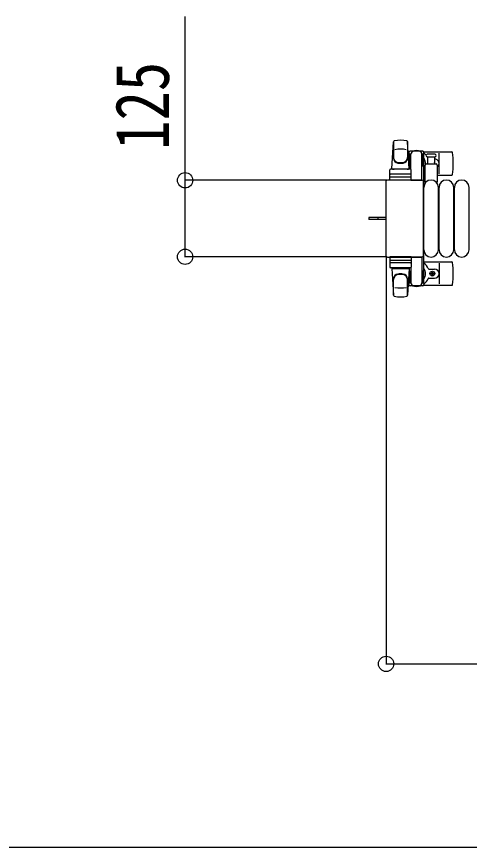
# Model space of a CAD drawing. Units: millimetres, scale not verified. Extents: x -16820 to 16820, y -11880 to 11880.
# Drawn here: x -12269 to -11529, y 1052 to 2410 of the extents above; entities that cross this region are included whole.
import ezdxf
from ezdxf.enums import TextEntityAlignment as Align

# ---------------------------------------------------------------- set-up
doc = ezdxf.new("R2010")
doc.units = ezdxf.units.MM
doc.header["$LTSCALE"] = 50
for name, color, linetype in [('0-3_YKK_13', 4, 'Continuous'), ('0-4_YKK_A1', 4, 'Continuous'), ('0-5_YKK_D', 6, 'Continuous')]:
    doc.layers.add(name, color=color, linetype=linetype)
doc.styles.add('ＭＳ ゴシック', font='')
doc.styles.get('ＭＳ ゴシック').set_extended_font_data('MS Gothic')

msp = doc.modelspace()

# ---------------------------------------------------------------- linework, layer by layer
at = {"layer": '0-3_YKK_13'}
for p, q in [((-11655.92, 2161), (-11653.48, 2205.03)), ((-11653.42, 2204.61), (-11653.42, 2178.87)), ((-11630.42, 2205.38), (-11630.42, 2178.19)), ((-11627.92, 2161), (-11630.36, 2205.03)), ((-11605.62, 2189.5), (-11626.22, 2189.5)), ((-11603.89, 2188.5), (-11557.82, 2188.5)), ((-11603.62, 2184.7), (-11603.62, 2187.5)), ((-11626.72, 2181.2), (-11625.92, 2181.2)), ((-11626.72, 2170.69), (-11626.72, 2181.2)), ((-11625.92, 2167.7), (-11625.92, 2184.7)), ((-11624.92, 2159.87), (-11624.92, 2184.5)), ((-11606.92, 2184.7), (-11603.62, 2184.7)), ((-11606.92, 2142), (-11606.92, 2184.5)), ((-11605.92, 2167.7), (-11605.92, 2184.7)), ((-11605.12, 2181.2), (-11605.92, 2181.2)), ((-11605.12, 2170.69), (-11605.12, 2181.2)), ((-11598.17, 2180.5), (-11585.67, 2180.5)), ((-11597.42, 2169), (-11597.42, 2180.5)), ((-11586.42, 2180.5), (-11586.42, 2169)), ((-11578.92, 2152.5), (-11578.92, 2186.5)), ((-11625.42, 2160), (-11658.42, 2160)), ((-11655.92, 2161), (-11627.92, 2161)), ((-11654.92, 2160), (-11654.92, 2161)), ((-11654.92, 2161), (-11628.92, 2161)), ((-11654.92, 2160), (-11652.52, 2160)), ((-11631.32, 2160), (-11628.92, 2160)), ((-11628.92, 2160), (-11628.92, 2161)), ((-11625.12, 2164.7), (-11626.72, 2170.69)), ((-11625.12, 2164.7), (-11624.92, 2164.7)), ((-11606.72, 2164.7), (-11606.92, 2164.7)), ((-11606.72, 2164.7), (-11605.12, 2170.69)), ((-11601.92, 2139.17), (-11601.92, 2167)), ((-11599.92, 2169), (-11583.92, 2169)), ((-11581.92, 2167), (-11581.92, 2139.17)), ((-11659.42, 2142), (-11659.42, 2159)), ((-11658.48, 2147.5), (-11625.31, 2147.5)), ((-11625.42, 2152), (-11658.42, 2152)), ((-11624.42, 2142), (-11624.42, 2159)), ((-11603.92, 2150.5), (-11601.92, 2150.5)), ((-11581.92, 2150.5), (-11557.82, 2150.5)), ((-11665.92, 2140), (-11665.92, 2019)), ((-11665.92, 2140), (-11665.92, 2140)), ((-11606.92, 2142.5), (-11663.42, 2142.5)), ((-11663.42, 2142.5), (-11663.42, 2142.5)), ((-11624.42, 2142), (-11659.42, 2142)), ((-11624.92, 2142), (-11606.92, 2142)), ((-11606.92, 2142.5), (-11606.92, 2142.5)), ((-11604.42, 2019), (-11604.42, 2140)), ((-11604.42, 2140), (-11604.42, 2140)), ((-11603.92, 2028.5), (-11603.92, 2130.5)), ((-11579.92, 2028.5), (-11579.92, 2130.5)), ((-11578.92, 2028.5), (-11578.92, 2130.5)), ((-11554.92, 2028.5), (-11554.92, 2130.5)), ((-11553.92, 2028.5), (-11553.92, 2130.5)), ((-11529.92, 2028.5), (-11529.92, 2130.5)), ((-11693.92, 2081), (-11693.92, 2078)), ((-11678.42, 2078), (-11693.92, 2078)), ((-11679.07, 2081), (-11679.07, 2078)), ((-11665.92, 2078), (-11678.42, 2078)), ((-11665.92, 2019), (-11665.92, 2019)), ((-11663.42, 2016.5), (-11606.92, 2016.5)), ((-11663.42, 2016.5), (-11663.42, 2016.5)), ((-11624.42, 2017), (-11659.42, 2017)), ((-11659.42, 2017), (-11659.42, 2000)), ((-11658.48, 2011.5), (-11625.31, 2011.5)), ((-11624.92, 2017), (-11606.92, 2017)), ((-11624.42, 2017), (-11624.42, 2000)), ((-11606.92, 2017), (-11606.92, 1974.5)), ((-11606.92, 2016.5), (-11606.92, 2016.5)), ((-11604.42, 2019), (-11604.42, 2019)), ((-11625.42, 2007), (-11658.42, 2007)), ((-11625.42, 1999), (-11658.42, 1999)), ((-11655.92, 1998), (-11627.92, 1998)), ((-11655.92, 1998), (-11653.48, 1953.97)), ((-11654.92, 1999), (-11652.52, 1999)), ((-11654.92, 1999), (-11654.92, 1998)), ((-11654.92, 1998), (-11628.92, 1998)), ((-11631.32, 1999), (-11628.92, 1999)), ((-11627.92, 1998), (-11630.36, 1953.97)), ((-11628.92, 1999), (-11628.92, 1998)), ((-11624.92, 1999.13), (-11624.92, 1974.5)), ((-11603.92, 2008.5), (-11557.82, 2008.5)), ((-11595.63, 1997), (-11586.42, 1997)), ((-11578.92, 2006.5), (-11578.92, 1972.5)), ((-11625.12, 1994.3), (-11626.72, 1988.31)), ((-11626.72, 1988.31), (-11626.72, 1977.8)), ((-11625.92, 1991.3), (-11625.92, 1974.3)), ((-11625.12, 1994.3), (-11624.92, 1994.3)), ((-11606.72, 1994.3), (-11606.92, 1994.3)), ((-11606.72, 1994.3), (-11605.12, 1988.31)), ((-11605.92, 1991.3), (-11605.92, 1974.3)), ((-11605.12, 1988.31), (-11605.12, 1977.8)), ((-11591.24, 1989.06), (-11592.12, 1989.06)), ((-11588.6, 1989.94), (-11587.72, 1989.94)), ((-11653.42, 1954.39), (-11653.42, 1980.13)), ((-11630.42, 1953.62), (-11630.42, 1980.81)), ((-11626.72, 1977.8), (-11625.92, 1977.8)), ((-11605.62, 1969.5), (-11626.22, 1969.5)), ((-11606.92, 1974.3), (-11603.62, 1974.3)), ((-11605.12, 1977.8), (-11605.92, 1977.8)), ((-11603.89, 1970.5), (-11557.82, 1970.5)), ((-11603.62, 1974.3), (-11603.62, 1971.5)), ((-11595.63, 1982), (-11586.42, 1982))]:
    msp.add_line(p, q, dxfattribs=at)
for points in [[(-11628.22, 2187.5), (-11628.22, 2184.7), (-11624.92, 2184.7)], [(-11585.67, 2184.5), (-11591.92, 2184.5), (-11598.17, 2184.5)], [(-11665.92, 2081), (-11678.42, 2081), (-11693.92, 2081)], [(-11592.12, 1989.06), (-11592.12, 1989.94), (-11591.24, 1989.94)], [(-11590.36, 1990.82), (-11590.36, 1991.7), (-11589.48, 1991.7), (-11589.48, 1990.82)], [(-11589.48, 1988.18), (-11589.48, 1987.3), (-11590.36, 1987.3), (-11590.36, 1988.18)], [(-11587.72, 1989.94), (-11587.72, 1989.06), (-11588.6, 1989.06)], [(-11628.22, 1971.5), (-11628.22, 1974.3), (-11624.92, 1974.3)]]:
    msp.add_lwpolyline(points, dxfattribs=at)
msp.add_circle((-11589.92, 1989.5), 4, dxfattribs=at)
for centre, radius, start, end in [((-11651.98, 2204.94), 1.5, 101.97738, 176.83138), ((-11641.92, 2157.5), 50, 78.05356, 101.94644), ((-11641.92, 2157.5), 50, 78.02262, 101.94644), ((-11631.86, 2204.94), 1.5, 3.16862, 78.02262), ((-11641.92, 2142.9), 50, 79.12335, 100.54947), ((-11626.22, 2187.5), 2, 90, 180), ((-11619.92, 2184.5), 5, 90, 180), ((-11615.92, 2169.5), 21, 72.24721, 107.75279), ((-11611.92, 2184.5), 5, 0, 90), ((-11605.62, 2187.5), 2, 0, 90), ((-11557.82, 2187.5), 1, 5.73917, 90), ((-11736.92, 2169.5), 181, 354.26083, 5.73917), ((-11645.42, 2179.06), 8, 180, 263.72071), ((-11645.42, 2178.19), 8, 180, 263.72071), ((-11638.42, 2179.06), 8, 276.27929, 0), ((-11638.42, 2178.19), 8, 276.27929, 0), ((-11615.92, 2169.5), 21, 125.85347, 129.53368), ((-11615.92, 2169.5), 15, 143.1301, 149.27754), ((-11615.92, 2169.5), 15, 357.02005, 36.8699), ((-11615.92, 2169.5), 21, 40.83479, 54.14653), ((-11598.17, 2182.5), 2, 90, 180), ((-11598.17, 2182.5), 2, 180, 270), ((-11615.92, 2169.5), 21, 28.24251, 31.58821), ((-11586.42, 2169.5), 7.5, 306.86994, 90), ((-11585.67, 2182.5), 2, 0, 90), ((-11585.67, 2182.5), 2, 270, 0), ((-11658.42, 2159), 1, 90, 180), ((-11641.92, 2210.87), 40, 263.72071, 276.27929), ((-11641.92, 2210), 40, 263.72071, 276.27929), ((-11625.42, 2159), 1, 0, 90), ((-11615.92, 2169.5), 15, 323.1301, 338.96058), ((-11599.92, 2167), 2, 90, 180), ((-11589.92, 2169.5), 4, 352.81959, 28.95488), ((-11583.92, 2167), 2, 0, 90), ((-11658.42, 2151), 1, 90, 180), ((-11625.42, 2151), 1, 0, 90), ((-11615.92, 2169.5), 21, 304.8499, 311.81033), ((-11557.82, 2151.5), 1, 270, 354.26083), ((-11591.92, 2130.5), 12, 0, 180), ((-11600.92, 2139.17), 1, 180, 258.06047), ((-11582.92, 2139.17), 1, 281.93946, 0), ((-11566.92, 2130.5), 12, 0, 180), ((-11541.92, 2130.5), 12, 0, 180), ((-11591.92, 2028.5), 12, 180, 0), ((-11566.92, 2028.5), 12, 180, 0), ((-11541.92, 2028.5), 12, 180, 0), ((-11658.42, 2008), 1, 180, 270), ((-11658.42, 2000), 1, 180, 270), ((-11625.42, 2008), 1, 270, 0), ((-11625.42, 2000), 1, 270, 0), ((-11615.92, 1989.5), 21, 22.72842, 55.1501), ((-11615.92, 1989.5), 15, 323.1301, 36.8699), ((-11595.63, 1998), 1, 202.72842, 270), ((-11586.42, 1989.5), 7.5, 270, 90), ((-11557.82, 2007.5), 1, 5.73917, 90), ((-11736.92, 1989.5), 181, 354.26083, 5.73917), ((-11645.42, 1980.81), 8, 96.27929, 180), ((-11645.42, 1979.94), 8, 96.27929, 180), ((-11641.92, 1949), 40, 83.72071, 96.27929), ((-11641.92, 1948.13), 40, 83.72071, 96.27929), ((-11638.42, 1980.81), 8, 0, 83.72071), ((-11638.42, 1979.94), 8, 0, 83.72071), ((-11591.24, 1990.82), 0.88, 270, 0), ((-11591.24, 1988.18), 0.88, 0, 90), ((-11588.6, 1990.82), 0.88, 180, 270), ((-11588.6, 1988.18), 0.88, 90, 180), ((-11615.92, 1989.5), 21, 230.46632, 234.14653), ((-11615.92, 1989.5), 15, 210.72246, 216.8699), ((-11626.22, 1971.5), 2, 180, 270), ((-11619.92, 1974.5), 5, 180, 270), ((-11615.92, 1989.5), 21, 252.24721, 287.75279), ((-11611.92, 1974.5), 5, 270, 0), ((-11605.62, 1971.5), 2, 270, 0), ((-11615.92, 1989.5), 21, 305.85347, 337.27158), ((-11595.63, 1981), 1, 90, 157.27158), ((-11557.82, 1971.5), 1, 270, 354.26083), ((-11641.92, 2016.1), 50, 259.45053, 280.87665), ((-11651.98, 1954.06), 1.5, 183.16862, 258.02262), ((-11641.92, 2001.5), 50, 258.05356, 281.97738), ((-11641.92, 2001.5), 50, 258.05356, 281.94644), ((-11631.86, 1954.06), 1.5, 281.97738, 356.83138)]:
    msp.add_arc(centre, radius, start, end, dxfattribs=at)
for centre, major_axis, start_param, end_param in [((-11663.42, 2140), (1.77, -1.77), 2.358058, 3.9251274), ((-11606.92, 2140), (-1.77, -1.77), 2.358058, 3.9251274), ((-11663.42, 2019), (-1.77, -1.77), 5.4996506, 7.06672), ((-11606.92, 2019), (1.77, -1.77), 5.4996506, 7.06672)]:
    msp.add_ellipse(centre, major_axis=major_axis, ratio=0.997169, start_param=start_param, end_param=end_param, dxfattribs=at)
at = {"layer": '0-4_YKK_A1'}
for p, q in [((-11627.92, 2184.5), (-11627.92, 2160)), ((-11625.92, 2184.5), (-11627.92, 2184.5)), ((-11603.92, 2184.5), (-11605.92, 2184.5)), ((-11603.92, 1974.5), (-11603.92, 2184.5)), ((-11627.92, 1999), (-11627.92, 1974.5)), ((-11627.92, 1974.5), (-11624.92, 1974.5)), ((-11606.92, 1974.5), (-11603.92, 1974.5))]:
    msp.add_line(p, q, dxfattribs=at)
at = {"layer": '0-5_YKK_D'}
for p, q in [((-11664.42, 2142), (-11994.92, 2142)), ((-11664.42, 2017), (-11994.92, 2017)), ((-11665.42, 2018), (-11665.42, 1350.5)), ((-11665.42, 1351.5), (-11168.42, 1351.5)), ((-11168.42, 1051.5), (-14479.42, 1051.5))]:
    msp.add_line(p, q, dxfattribs=at)
msp.add_lwpolyline([(-11993.92, 2017), (-11993.92, 2142), (-11993.92, 2409.6)], dxfattribs=at)
for centre in [(-11993.92, 2142), (-11993.92, 2017), (-11665.42, 1351.5)]:
    msp.add_circle(centre, 12.5, dxfattribs=at)

# ---------------------------------------------------------------- texts
at = {"layer": '0-5_YKK_D', "style": 'ＭＳ ゴシック', "width": 0.8}
msp.add_text('125', height=87.98, rotation=90, dxfattribs=at).set_placement((-11993.92, 2192), align=Align.BOTTOM_LEFT)

doc.saveas('drawing.dxf')
